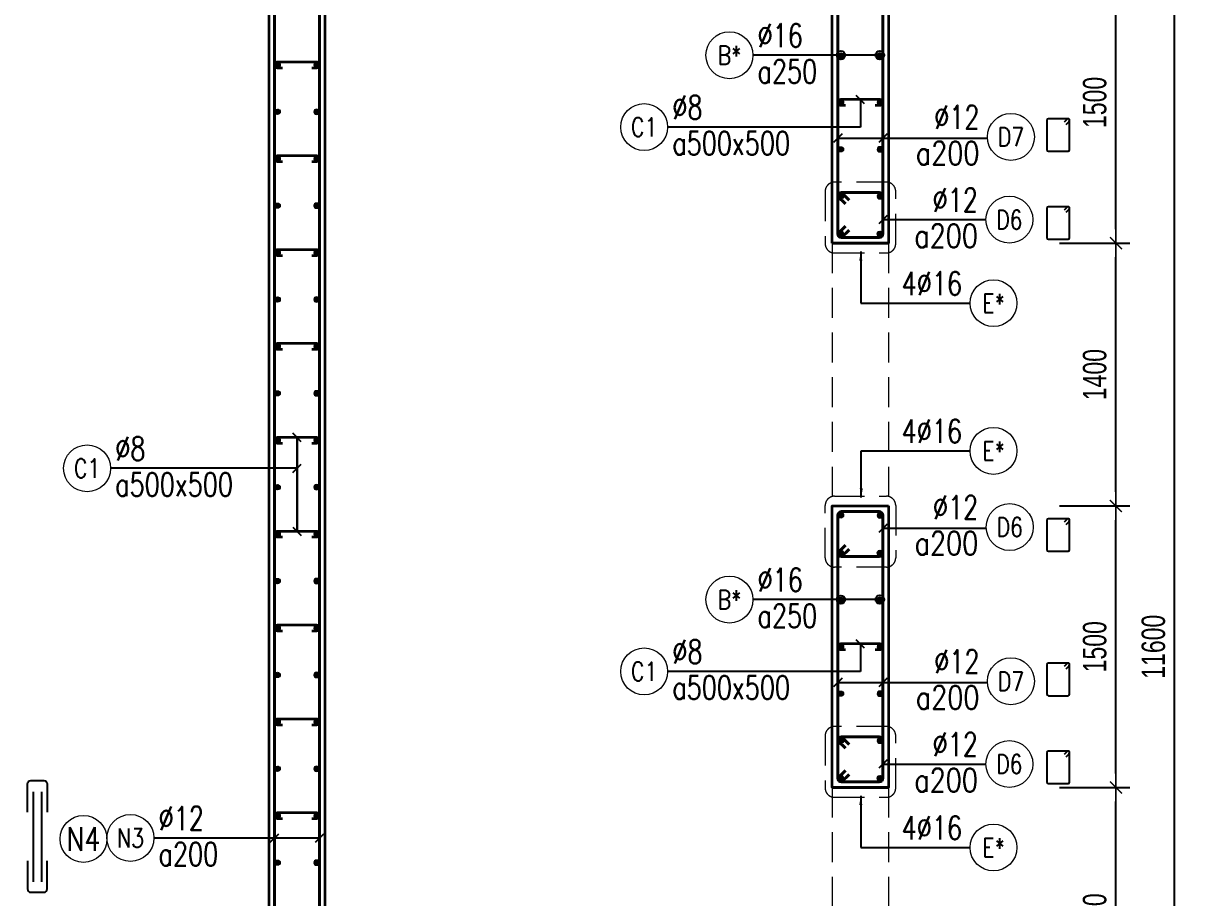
# Model space of a CAD drawing. Header units: millimetres. Extents: x 738475 to 1279438, y -34239 to 156422.
# Drawn here: x 1132660 to 1138867, y 141203 to 145862 of the extents above; entities that cross this region are included whole.
import ezdxf
from ezdxf.enums import TextEntityAlignment as Align

# ---------------------------------------------------------------- set-up
doc = ezdxf.new("R2010")
doc.units = ezdxf.units.MM
doc.header["$MEASUREMENT"] = 0
doc.linetypes.add('HIDDEN', pattern=[9.525, 6.35, -3.175])
doc.linetypes.add('HIDDEN2', pattern=[4.7625, 3.175, -1.5875])
doc.layers.get('0').update_dxf_attribs({"lineweight": 20})
doc.layers.get('Defpoints').update_dxf_attribs({"color": 151, "lineweight": 9})
doc.layers.add('Hidden', color=9, linetype='HIDDEN')
doc.layers.add('Ligature', color=1, linetype='Continuous')
for name, color, linetype, lineweight in [('KC-LEADER', 153, 'Continuous', 18), ('KC-THEP', 6, 'Continuous', 40), ('NDC_S_BEAM', 3, 'HIDDEN2', 20), ('NDC_S_DIM', 1, 'Continuous', 15), ('NDC_S_HIDDEN', 8, 'HIDDEN2', 13), ('NDC_S_LEADER', 1, 'Continuous', 15), ('NDC_S_REBAR', 4, 'Continuous', 35), ('NDC_S_STIRRUP', 4, 'Continuous', 40), ('NDC_S_VN TEXT', 7, 'Continuous', 20), ('NDC_S_WALL', 6, 'Continuous', 35)]:
    doc.layers.add(name, color=color, linetype=linetype, lineweight=lineweight)
doc.styles.add('NDC_ARIAL', font='arial.ttf', dxfattribs={"width": 0.85})
doc.styles.add('NDC_DIM', font='', dxfattribs={"width": 0.75})
doc.styles.add('NDC_EN TXT', font='romans.shx', dxfattribs={"width": 0.8})
doc.styles.get('NDC_DIM').set_extended_font_data('Dotum')
doc.dimstyles.new('NDC_1-50', dxfattribs={"dimscale": 50, "dimtxt": 2.5, "dimasz": 1, "dimexe": 1.5, "dimexo": 0, "dimgap": 0.8, "dimtad": 1, "dimdec": 0, "dimdsep": 46, "dimtxsty": 'NDC_ARIAL', "dimblk": 'DIMMARK', "dimcen": 49999.938995, "dimdle": 1.5, "dimclrd": 1, "dimclre": 1, "dimclrt": 3, "dimadec": 0, "dimazin": 0, "dimtfac": 1, "dimtdec": 0, "dimtix": 1, "dimtmove": 2, "dimatfit": 3, "dimfxl": 1, "dimarcsym": 0})
doc.dimstyles.new('NDC_dim_30', dxfattribs={"dimscale": 30, "dimtxt": 2.5, "dimasz": 1.5, "dimexe": 1.5, "dimexo": 2.5, "dimgap": 1, "dimtad": 1, "dimdec": 0, "dimzin": 0, "dimdsep": 46, "dimtxsty": 'NDC_DIM', "dimblk": 'DIMMARK', "dimcen": 0.09, "dimdle": 1.2, "dimclrd": 1, "dimclre": 1, "dimclrt": 3, "dimadec": 0, "dimazin": 0, "dimtfac": 1, "dimtdec": 0, "dimtix": 1, "dimtofl": 0, "dimtmove": 0, "dimatfit": 3, "dimfxl": 6, "dimfxlon": 1, "dimtolj": 1, "dimtzin": 0, "dimarcsym": 0})
doc.dimstyles.new('NDC_dim_50', dxfattribs={"dimscale": 50, "dimtxt": 2.5, "dimasz": 1.5, "dimexe": 1.5, "dimexo": 2.5, "dimgap": 1, "dimtad": 1, "dimdec": 0, "dimzin": 0, "dimdsep": 46, "dimtxsty": 'NDC_DIM', "dimblk": 'DIMMARK', "dimcen": 0.09, "dimdle": 1.2, "dimclrd": 1, "dimclre": 1, "dimclrt": 3, "dimadec": 0, "dimazin": 0, "dimtfac": 1, "dimtdec": 0, "dimtix": 1, "dimtofl": 0, "dimtmove": 0, "dimatfit": 3, "dimfxl": 6, "dimfxlon": 1, "dimtolj": 1, "dimtzin": 0, "dimarcsym": 0})

# ---------------------------------------------------------------- blocks, each defined once
blk = doc.blocks.new('THEP')
at = {"layer": 'KC-LEADER', "color": 6}
blk.add_circle((0, 0), 14, dxfattribs=at)
at = {"layer": 'KC-THEP'}
for p, q in [((-14, 0), (14, 0)), ((9.9, 9.9), (-9.9, -9.9)), ((-9.9, 9.9), (9.9, -9.9)), ((0, 14), (0, -14))]:
    blk.add_line(p, q, dxfattribs=at)
blk = doc.blocks.new('A$C7BC65A55')
at = {"layer": 'Ligature'}
for p, q in [((-15.2, 372, 0), (-15.2, 38.5, 0)), ((15.2, 372, 0), (15.2, 38.5, 0))]:
    blk.add_line(p, q, dxfattribs=at)
for points in [[(-36.2, 296.5), (-36.2, 400.9, -0.414214), (-24, 413.1), (24, 413.1, -0.414214), (36.2, 400.9), (36.2, 296.5)], [(-36.2, 116.5), (-36.2, 12.2, 0.414214), (-24, 0), (24, 0, 0.414214), (36.2, 12.2), (36.2, 116.5)]]:
    blk.add_lwpolyline(points, format="xyb", dxfattribs=at)
blk = doc.blocks.new('DIMMARK')
at = {"layer": 'NDC_S_DIM', "color": 1}
blk.add_line((-1.5, 0), (1, 0), dxfattribs=at)
at = {"layer": 'NDC_S_DIM', "color": 2, "const_width": 0.1}
blk.add_lwpolyline([(-0.424, -0.424), (0.424, 0.424)], dxfattribs=at)
blk = doc.blocks.new('*U11')
blk.add_circle((-2.5, 0), 2.5)
at = {"layer": 'NDC_S_VN TEXT', "color": 3, "style": 'NDC_EN TXT', "width": 0.75}
for tag, p in [('DK1', (0.5, 0.85)), ('KC1', (0.5, -2.97))]:
    blk.add_attdef(tag, p, '', height=2.5, dxfattribs=at)
at = {"layer": 'NDC_S_VN TEXT', "color": 7, "style": 'NDC_EN TXT', "width": 0.8}
blk.add_attdef('SH2', text='', height=2, dxfattribs=at).set_placement((-2.5, 0), align=Align.MIDDLE)
blk = doc.blocks.new('*U10')
blk.add_circle((2.5, 0), 2.5)
at = {"layer": 'NDC_S_VN TEXT', "color": 3, "style": 'NDC_EN TXT'}
for tag, width, p in [('DK2', 0.75, (-0.85, 0.85)), ('KC2', 0.8, (-0.85, -2.97))]:
    blk.add_attdef(tag, text='', height=2.5, dxfattribs=dict(at, width=width)).set_placement(p, align=Align.RIGHT)
at = {"layer": 'NDC_S_VN TEXT', "color": 7, "style": 'NDC_EN TXT', "width": 0.8}
blk.add_attdef('SH3', text='', height=2, dxfattribs=at).set_placement((2.5, 0), align=Align.MIDDLE)
blk = doc.blocks.new('*U9')
blk.add_circle((2.5, 0), 2.5)
at = {"layer": 'NDC_S_VN TEXT', "color": 3, "style": 'NDC_EN TXT', "width": 0.75}
blk.add_attdef('DK2', text='', height=2.5, dxfattribs=at).set_placement((-0.85, 0.85), align=Align.RIGHT)
at = {"layer": 'NDC_S_VN TEXT', "color": 7, "style": 'NDC_EN TXT', "width": 0.8}
blk.add_attdef('SH3', text='', height=2, dxfattribs=at).set_placement((2.5, 0), align=Align.MIDDLE)
blk = doc.blocks.new('*D1390')
at = {"layer": 'Defpoints', "color": 0, "ltscale": 200, "transparency": 16777216}
for p in [(1137268.3, 148340.1), (1138791.7, 148340.1), (1137268.3, 136740.3)]:
    blk.add_point(p, dxfattribs=at)
at = {"layer": 'NDC_S_DIM', "color": 1, "lineweight": -2, "ltscale": 200, "transparency": 16777216}
for p, q in [((1138491.7, 148340.1), (1138866.7, 148340.1)), ((1138791.7, 136815.3), (1138791.7, 148265.1)), ((1138491.7, 136740.3), (1138866.7, 136740.3))]:
    blk.add_line(p, q, dxfattribs=at)
at = {"layer": 'NDC_S_DIM', "color": 1, "lineweight": -2, "ltscale": 200, "transparency": 16777216, "xscale": 75, "yscale": 75, "zscale": 75}
for p, rotation in [((1138791.7, 148340.1), 90), ((1138791.7, 136740.3), 270)]:
    blk.add_blockref('DIMMARK', p, dxfattribs=dict(at, rotation=rotation))
at = {"layer": 'NDC_S_DIM', "color": 3, "ltscale": 200, "transparency": 16777216, "insert": (1138679.1, 142540.2), "char_height": 125, "attachment_point": 5, "rotation": 90, "style": 'NDC_DIM'}
blk.add_mtext('\\A1;11600', dxfattribs=at)
blk = doc.blocks.new('*D1404')
at = {"layer": 'Defpoints', "color": 0, "ltscale": 200, "transparency": 16777216}
for p in [(1137214.6, 141790.1), (1138479.1, 141790.1), (1137263.5, 140390.1)]:
    blk.add_point(p, dxfattribs=at)
at = {"layer": 'NDC_S_DIM', "color": 1, "lineweight": -2, "ltscale": 200, "transparency": 16777216}
for p, q in [((1138179.1, 141790.1), (1138554.1, 141790.1)), ((1138479.1, 140465.1), (1138479.1, 141715.1)), ((1138179.1, 140390.1), (1138554.1, 140390.1))]:
    blk.add_line(p, q, dxfattribs=at)
at = {"layer": 'NDC_S_DIM', "color": 1, "lineweight": -2, "ltscale": 200, "transparency": 16777216, "xscale": 75, "yscale": 75, "zscale": 75}
for p, rotation in [((1138479.1, 141790.1), 90), ((1138479.1, 140390.1), 270)]:
    blk.add_blockref('DIMMARK', p, dxfattribs=dict(at, rotation=rotation))
at = {"layer": 'NDC_S_DIM', "color": 3, "ltscale": 200, "transparency": 16777216, "insert": (1138366.5, 141090.1), "char_height": 125, "attachment_point": 5, "rotation": 90, "style": 'NDC_DIM'}
blk.add_mtext('\\A1;1400', dxfattribs=at)
blk = doc.blocks.new('*D1405')
at = {"layer": 'Defpoints', "color": 0, "ltscale": 200, "transparency": 16777216}
for p in [(1137214.6, 143290.1), (1138479.1, 143290.1), (1137214.6, 141790.1)]:
    blk.add_point(p, dxfattribs=at)
at = {"layer": 'NDC_S_DIM', "color": 1, "lineweight": -2, "ltscale": 200, "transparency": 16777216}
for p, q in [((1138179.1, 143290.1), (1138554.1, 143290.1)), ((1138479.1, 141865.1), (1138479.1, 143215.1)), ((1138179.1, 141790.1), (1138554.1, 141790.1))]:
    blk.add_line(p, q, dxfattribs=at)
at = {"layer": 'NDC_S_DIM', "color": 1, "lineweight": -2, "ltscale": 200, "transparency": 16777216, "xscale": 75, "yscale": 75, "zscale": 75}
for p, rotation in [((1138479.1, 143290.1), 90), ((1138479.1, 141790.1), 270)]:
    blk.add_blockref('DIMMARK', p, dxfattribs=dict(at, rotation=rotation))
at = {"layer": 'NDC_S_DIM', "color": 3, "ltscale": 200, "transparency": 16777216, "insert": (1138366.5, 142540.1), "char_height": 125, "attachment_point": 5, "rotation": 90, "style": 'NDC_DIM'}
blk.add_mtext('\\A1;1500', dxfattribs=at)
blk = doc.blocks.new('*D1406')
at = {"layer": 'Defpoints', "color": 0, "ltscale": 200, "transparency": 16777216}
for p in [(1137214.6, 144690.1), (1138479.1, 144690.1), (1137214.6, 143290.1)]:
    blk.add_point(p, dxfattribs=at)
at = {"layer": 'NDC_S_DIM', "color": 1, "lineweight": -2, "ltscale": 200, "transparency": 16777216}
for p, q in [((1138179.1, 144690.1), (1138554.1, 144690.1)), ((1138479.1, 143365.1), (1138479.1, 144615.1)), ((1138179.1, 143290.1), (1138554.1, 143290.1))]:
    blk.add_line(p, q, dxfattribs=at)
at = {"layer": 'NDC_S_DIM', "color": 1, "lineweight": -2, "ltscale": 200, "transparency": 16777216, "xscale": 75, "yscale": 75, "zscale": 75}
for p, rotation in [((1138479.1, 144690.1), 90), ((1138479.1, 143290.1), 270)]:
    blk.add_blockref('DIMMARK', p, dxfattribs=dict(at, rotation=rotation))
at = {"layer": 'NDC_S_DIM', "color": 3, "ltscale": 200, "transparency": 16777216, "insert": (1138366.5, 143990.1), "char_height": 125, "attachment_point": 5, "rotation": 90, "style": 'NDC_DIM'}
blk.add_mtext('\\A1;1400', dxfattribs=at)
blk = doc.blocks.new('*D1407')
at = {"layer": 'Defpoints', "color": 0, "ltscale": 200, "transparency": 16777216}
for p in [(1137214.6, 146190.1), (1138479.1, 146190.1), (1137214.6, 144690.1)]:
    blk.add_point(p, dxfattribs=at)
at = {"layer": 'NDC_S_DIM', "color": 1, "lineweight": -2, "ltscale": 200, "transparency": 16777216}
for p, q in [((1138179.1, 146190.1), (1138554.1, 146190.1)), ((1138479.1, 144765.1), (1138479.1, 146115.1)), ((1138179.1, 144690.1), (1138554.1, 144690.1))]:
    blk.add_line(p, q, dxfattribs=at)
at = {"layer": 'NDC_S_DIM', "color": 1, "lineweight": -2, "ltscale": 200, "transparency": 16777216, "xscale": 75, "yscale": 75, "zscale": 75}
for p, rotation in [((1138479.1, 146190.1), 90), ((1138479.1, 144690.1), 270)]:
    blk.add_blockref('DIMMARK', p, dxfattribs=dict(at, rotation=rotation))
at = {"layer": 'NDC_S_DIM', "color": 3, "ltscale": 200, "transparency": 16777216, "insert": (1138366.5, 145440.1), "char_height": 125, "attachment_point": 5, "rotation": 90, "style": 'NDC_DIM'}
blk.add_mtext('\\A1;1500', dxfattribs=at)

msp = doc.modelspace()

# ---------------------------------------------------------------- linework, layer by layer
msp.add_circle((1132981.013, 141516.26), 125)
at = {"layer": 'Ligature'}
for points in [[(1138214.348, 145323.126), (1138230.314, 145339.092, 0.66817864), (1138224.541, 145353.03), (1138119.912, 145353.03, 0.41421356), (1138111.747, 145344.865), (1138111.747, 145187.758, 0.41421356), (1138119.912, 145179.593), (1138224.541, 145179.593, 0.41421356), (1138232.706, 145187.758), (1138232.706, 145344.865, 0.66817864), (1138218.767, 145350.639), (1138202.802, 145334.673)], [(1138214.348, 144854.55), (1138230.314, 144870.516, 0.66817864), (1138224.541, 144884.454), (1138119.912, 144884.454, 0.41421356), (1138111.747, 144876.29), (1138111.747, 144719.182, 0.41421356), (1138119.912, 144711.017), (1138224.541, 144711.017, 0.41421356), (1138232.706, 144719.182), (1138232.706, 144876.29, 0.66817864), (1138218.767, 144882.063), (1138202.802, 144866.097)], [(1138214.377, 143192.275), (1138230.342, 143208.241, 0.66817864), (1138224.569, 143222.179), (1138119.94, 143222.179, 0.41421356), (1138111.775, 143214.014), (1138111.775, 143056.907, 0.41421356), (1138119.94, 143048.742), (1138224.569, 143048.742, 0.41421356), (1138232.734, 143056.907), (1138232.734, 143214.014, 0.66817864), (1138218.796, 143219.788), (1138202.83, 143203.822)], [(1138214.348, 142423.126), (1138230.314, 142439.092, 0.66817864), (1138224.541, 142453.03), (1138119.912, 142453.03, 0.41421356), (1138111.747, 142444.865), (1138111.747, 142287.758, 0.41421356), (1138119.912, 142279.593), (1138224.541, 142279.593, 0.41421356), (1138232.706, 142287.758), (1138232.706, 142444.865, 0.66817864), (1138218.767, 142450.639), (1138202.802, 142434.673)], [(1138214.348, 141954.55), (1138230.314, 141970.516, 0.66817864), (1138224.541, 141984.454), (1138119.912, 141984.454, 0.41421356), (1138111.747, 141976.29), (1138111.747, 141819.182, 0.41421356), (1138119.912, 141811.017), (1138224.541, 141811.017, 0.41421356), (1138232.706, 141819.182), (1138232.706, 141976.29, 0.66817864), (1138218.767, 141982.063), (1138202.802, 141966.097)]]:
    msp.add_lwpolyline(points, format="xyb", dxfattribs=at)
at = {"layer": 'NDC_S_BEAM', "ltscale": 50}
for p, q in [((1136968.344, 144690.066), (1136968.344, 143290.066)), ((1137268.344, 144690.066), (1137268.344, 143290.066)), ((1136968.344, 141790.066), (1136968.344, 140390.066)), ((1137268.344, 141790.066), (1137268.344, 140390.066))]:
    msp.add_line(p, q, dxfattribs=at)
at = {"layer": 'NDC_S_HIDDEN', "ltscale": 50}
for points in [[(1136980.707, 144638.007), (1137256.55, 144638.007, 0.41421356), (1137306.55, 144688.007), (1137306.55, 144965.556, 0.41421356), (1137256.55, 145015.556), (1136980.707, 145015.556, 0.41421356), (1136930.707, 144965.556), (1136930.707, 144688.007, 0.41421356)], [(1136980.707, 143342.126), (1137256.55, 143342.126, -0.41421356), (1137306.55, 143292.126), (1137306.55, 143014.576, -0.41421356), (1137256.55, 142964.576), (1136980.707, 142964.576, -0.41421356), (1136930.707, 143014.576), (1136930.707, 143292.126, -0.41421356)], [(1136980.707, 141738.007), (1137256.55, 141738.007, 0.41421356), (1137306.55, 141788.007), (1137306.55, 142065.556, 0.41421356), (1137256.55, 142115.556), (1136980.707, 142115.556, 0.41421356), (1136930.707, 142065.556), (1136930.707, 141788.007, 0.41421356)]]:
    msp.add_lwpolyline(points, format="xyb", close=True, dxfattribs=at)
at = {"layer": 'NDC_S_REBAR'}
for points in [[(1134196.856, 145625.066), (1134221.856, 145625.066, 1), (1134221.856, 145655.066), (1134014.832, 145655.066, 1), (1134014.832, 145625.066), (1134039.832, 145625.066)], [(1137196.856, 145425.066), (1137221.856, 145425.066, 1), (1137221.856, 145455.066), (1137014.832, 145455.066, 1), (1137014.832, 145425.066), (1137039.832, 145425.066)], [(1134196.856, 145125.066), (1134221.856, 145125.066, 1), (1134221.856, 145155.066), (1134014.832, 145155.066, 1), (1134014.832, 145125.066), (1134039.832, 145125.066)], [(1134196.856, 144625.066), (1134221.856, 144625.066, 1), (1134221.856, 144655.066), (1134014.832, 144655.066, 1), (1134014.832, 144625.066), (1134039.832, 144625.066)], [(1134196.856, 144125.066), (1134221.856, 144125.066, 1), (1134221.856, 144155.066), (1134014.832, 144155.066, 1), (1134014.832, 144125.066), (1134039.832, 144125.066)], [(1134196.856, 143625.066), (1134221.856, 143625.066, 1), (1134221.856, 143655.066), (1134014.832, 143655.066, 1), (1134014.832, 143625.066), (1134039.832, 143625.066)], [(1134196.856, 143125.066), (1134221.856, 143125.066, 1), (1134221.856, 143155.066), (1134014.832, 143155.066, 1), (1134014.832, 143125.066), (1134039.832, 143125.066)], [(1134196.856, 142625.066), (1134221.856, 142625.066, 1), (1134221.856, 142655.066), (1134014.832, 142655.066, 1), (1134014.832, 142625.066), (1134039.832, 142625.066)], [(1137196.856, 142525.066), (1137221.856, 142525.066, 1), (1137221.856, 142555.066), (1137014.832, 142555.066, 1), (1137014.832, 142525.066), (1137039.832, 142525.066)], [(1134196.856, 142125.066), (1134221.856, 142125.066, 1), (1134221.856, 142155.066), (1134014.832, 142155.066, 1), (1134014.832, 142125.066), (1134039.832, 142125.066)], [(1134196.856, 141625.066), (1134221.856, 141625.066, 1), (1134221.856, 141655.066), (1134014.832, 141655.066, 1), (1134014.832, 141625.066), (1134039.832, 141625.066)]]:
    msp.add_lwpolyline(points, format="xyb", dxfattribs=at)
at = {"layer": 'NDC_S_STIRRUP'}
for points in [[(1134038.344, 136430.066), (1133998.344, 136390.066, 0.41421356), (1134018.344, 136370.066), (1134218.344, 136370.066, 0.41421356), (1134238.344, 136390.066), (1134238.344, 148690.066, 0.41421356), (1134218.344, 148710.066), (1134018.344, 148710.066, 0.41421356), (1133998.344, 148690.066), (1133998.344, 136390.066, 0.41421356), (1134018.344, 136370.066), (1134058.344, 136410.066)], [(1137038.344, 144780.066), (1136998.344, 144740.066, 0.41421356), (1137018.344, 144720.066), (1137218.344, 144720.066, 0.41421356), (1137238.344, 144740.066), (1137238.344, 146140.066, 0.41421356), (1137218.344, 146160.066), (1137018.344, 146160.066, 0.41421356), (1136998.344, 146140.066), (1136998.344, 144740.066, 0.41421356), (1137018.344, 144720.066), (1137058.344, 144760.066)], [(1137038.344, 144899.53), (1136998.344, 144939.53, -0.41421356), (1137018.344, 144959.53), (1137218.344, 144959.53, -0.41421356), (1137238.344, 144939.53), (1137238.344, 144740.066, -0.41421356), (1137218.344, 144720.066), (1137018.344, 144720.066, -0.41421356), (1136998.344, 144740.066), (1136998.344, 144939.53, -0.41421356), (1137018.344, 144959.53), (1137058.344, 144919.53)], [(1137038.344, 141880.066), (1136998.344, 141840.066, 0.41421356), (1137018.344, 141820.066), (1137218.344, 141820.066, 0.41421356), (1137238.344, 141840.066), (1137238.344, 143240.066, 0.41421356), (1137218.344, 143260.066), (1137018.344, 143260.066, 0.41421356), (1136998.344, 143240.066), (1136998.344, 141840.066, 0.41421356), (1137018.344, 141820.066), (1137058.344, 141860.066)], [(1137038.344, 143080.603), (1136998.344, 143040.603, 0.41421356), (1137018.344, 143020.603), (1137218.344, 143020.603, 0.41421356), (1137238.344, 143040.603), (1137238.344, 143240.066, 0.41421356), (1137218.344, 143260.066), (1137018.344, 143260.066, 0.41421356), (1136998.344, 143240.066), (1136998.344, 143040.603, 0.41421356), (1137018.344, 143020.603), (1137058.344, 143060.603)], [(1137038.344, 141999.53), (1136998.344, 142039.53, -0.41421356), (1137018.344, 142059.53), (1137218.344, 142059.53, -0.41421356), (1137238.344, 142039.53), (1137238.344, 141840.066, -0.41421356), (1137218.344, 141820.066), (1137018.344, 141820.066, -0.41421356), (1136998.344, 141840.066), (1136998.344, 142039.53, -0.41421356), (1137018.344, 142059.53), (1137058.344, 142019.53)]]:
    msp.add_lwpolyline(points, format="xyb", dxfattribs=at)
at = {"layer": 'NDC_S_WALL'}
for p, q in [((1136968.344, 144690.066), (1137268.344, 144690.066)), ((1136968.344, 141790.066), (1137268.344, 141790.066))]:
    msp.add_line(p, q, dxfattribs=at)
for points in [[(1130968.344, 147590.098), (1131268.344, 147590.098), (1131268.344, 148240.098), (1133968.344, 148240.098), (1133968.344, 136840.098), (1131268.344, 136840.098), (1131268.344, 137490.098), (1130968.344, 137490.098), (1130968.344, 136340.098), (1137268.344, 136340.098), (1137268.344, 137490.098), (1136968.344, 137490.098), (1136968.344, 136840.098), (1134268.344, 136840.098), (1134268.344, 148240.098), (1136968.344, 148240.098), (1136968.344, 147590.098), (1137268.344, 147590.098), (1137268.344, 148740.098), (1130968.344, 148740.098), (1130968.344, 147590.098)], [(1136968.344, 144690.098), (1136968.344, 146190.098), (1137268.344, 146190.098), (1137268.344, 144690.098), (1136968.344, 144690.098)], [(1137268.344, 143290.098), (1137268.344, 141790.098), (1136968.344, 141790.098), (1136968.344, 143290.098), (1137268.344, 143290.098)]]:
    msp.add_lwpolyline(points, dxfattribs=at)

# ---------------------------------------------------------------- block references
at = {"layer": 'Hidden', "xscale": 1.44, "yscale": 1.44, "zscale": 1.44}
msp.add_blockref('A$C7BC65A55', (1132735.124, 141232.139, 0.03), dxfattribs=at)
at = {"layer": 'KC-THEP'}
for p, rotation in [((1137014.832, 145690.066), 189.6685644363809), ((1134014.832, 145640.066), 189.6685644363809), ((1137014.832, 145440.066), 189.6685644363809), ((1134014.832, 145390.066), 189.6685644363809), ((1137014.832, 145190.066), 189.6685644363809), ((1134014.832, 145140.066), 189.6685644363809), ((1137014.832, 144940.066), 189.6685644363809), ((1134014.832, 144890.066), 189.6685644363809), ((1137221.856, 144740.066), 9.668564436380946), ((1134014.832, 144640.066), 189.6685644363809), ((1134014.832, 144390.066), 189.6685644363809), ((1134014.832, 144140.066), 189.6685644363809), ((1134014.832, 143890.066), 189.6685644363809), ((1134014.832, 143640.066), 189.6685644363809), ((1134014.832, 143390.066), 189.6685644363809), ((1137014.832, 143240.066), 189.6685644363809), ((1134014.832, 143140.066), 189.6685644363809), ((1137221.856, 143040.066), 9.668564436380926), ((1134014.832, 142890.066), 189.6685644363809), ((1137014.832, 142790.066), 189.6685644363809), ((1134014.832, 142640.066), 189.6685644363809), ((1137014.832, 142540.066), 189.6685644363809), ((1134014.832, 142390.066), 189.6685644363809), ((1137014.832, 142290.066), 189.6685644363809), ((1134014.832, 142140.066), 189.6685644363809), ((1137014.832, 142040.066), 189.6685644363809), ((1134014.832, 141890.066), 189.6685644363809), ((1137221.856, 141840.066), 9.668564436380946), ((1134014.832, 141640.066), 189.6685644363809), ((1134014.832, 141390.066), 189.6685644363809)]:
    msp.add_blockref('THEP', p, dxfattribs=dict(at, rotation=rotation))
at = {"layer": 'KC-THEP', "xscale": -1}
for p, rotation in [((1137221.856, 145690.066), 170.331435563619), ((1134221.856, 145640.066), 170.331435563619), ((1137221.856, 145440.066), 170.331435563619), ((1134221.856, 145390.066), 170.331435563619), ((1137221.856, 145190.066), 170.331435563619), ((1134221.856, 145140.066), 170.331435563619), ((1137221.856, 144940.066), 170.331435563619), ((1134221.856, 144890.066), 170.331435563619), ((1137014.832, 144740.066), 350.3314355636191), ((1134221.856, 144640.066), 170.331435563619), ((1134221.856, 144390.066), 170.331435563619), ((1134221.856, 144140.066), 170.331435563619), ((1134221.856, 143890.066), 170.331435563619), ((1134221.856, 143640.066), 170.331435563619), ((1134221.856, 143390.066), 170.331435563619), ((1137221.856, 143240.066), 170.331435563619), ((1134221.856, 143140.066), 170.331435563619), ((1137014.832, 143040.066), 350.3314355636191), ((1134221.856, 142890.066), 170.331435563619), ((1137221.856, 142790.066), 170.331435563619), ((1134221.856, 142640.066), 170.331435563619), ((1137221.856, 142540.066), 170.331435563619), ((1134221.856, 142390.066), 170.331435563619), ((1137221.856, 142290.066), 170.331435563619), ((1134221.856, 142140.066), 170.331435563619), ((1137221.856, 142040.066), 170.331435563619), ((1134221.856, 141890.066), 170.331435563619), ((1137014.832, 141840.066), 350.3314355636191), ((1134221.856, 141640.066), 170.331435563619), ((1134221.856, 141390.066), 170.331435563619)]:
    msp.add_blockref('THEP', p, dxfattribs=dict(at, rotation=rotation))
at = {"layer": 'NDC_S_VN TEXT', "xscale": 50, "yscale": 50, "zscale": 50}
for name, p, values in [('*U11', (1136545.885, 145691.306), {'SH2': 'B*', 'DK1': '%%C16', 'KC1': 'a250'}), ('*U11', (1136091.9, 145308.792), {'SH2': 'C1', 'DK1': '%%c8', 'KC1': 'a500x500'}), ('*U10', (1137795.019, 145256.21), {'SH3': 'D7', 'DK2': '%%c12', 'KC2': 'a200'}), ('*U10', (1137786.581, 144815.551), {'SH3': 'D6', 'DK2': '%%c12', 'KC2': 'a200'}), ('*U9', (1137702.196, 144370.537), {'SH3': 'E*', 'DK2': '4%%C16'}), ('*U9', (1137702.196, 143583.607), {'SH3': 'E*', 'DK2': '4%%C16'}), ('*U11', (1133125.031, 143490.705), {'SH2': 'C1', 'DK1': '%%c8', 'KC1': 'a500x500'}), ('*U10', (1137788.524, 143177.926), {'SH3': 'D6', 'DK2': '%%c12', 'KC2': 'a200'}), ('*U11', (1136545.885, 142791.306), {'SH2': 'B*', 'DK1': '%%C16', 'KC1': 'a250'}), ('*U11', (1136091.9, 142408.792), {'SH2': 'C1', 'DK1': '%%c8', 'KC1': 'a500x500'}), ('*U10', (1137795.019, 142356.21), {'SH3': 'D7', 'DK2': '%%c12', 'KC2': 'a200'}), ('*U10', (1137786.581, 141915.551), {'SH3': 'D6', 'DK2': '%%c12', 'KC2': 'a200'}), ('*U11', (1133355.956, 141521.428), {'SH2': 'N3', 'DK1': '%%C12', 'KC1': 'a200'}), ('*U9', (1137702.196, 141470.537), {'SH3': 'E*', 'DK2': '4%%C16'})]:
    msp.add_blockref(name, p, dxfattribs=at).add_auto_attribs(values)

# ---------------------------------------------------------------- texts
at = {"layer": 'NDC_S_VN TEXT', "color": 7, "style": 'NDC_EN TXT', "width": 0.8}
msp.add_attdef('N4', text='3', height=125, dxfattribs=at).set_placement((1132981.013, 141516.26), align=Align.MIDDLE)

# ---------------------------------------------------------------- dimensions: what is measured, and where the dimension line sits
at = {"layer": 'NDC_S_DIM', "ltscale": 200}
for base, p1, p2, picture, middle in [((1138791.689, 148340.066), (1137268.344, 136740.32), (1137268.344, 148340.066), '*D1390', (1138679.104, 142540.193)), ((1138479.093, 146190.066), (1137214.649, 144690.066), (1137214.649, 146190.066), '*D1407', (1138366.508, 145440.066)), ((1138479.093, 144690.066), (1137214.649, 143290.066), (1137214.649, 144690.066), '*D1406', (1138366.508, 143990.066)), ((1138479.093, 143290.066), (1137214.649, 141790.066), (1137214.649, 143290.066), '*D1405', (1138366.508, 142540.066)), ((1138479.093, 141790.066), (1137263.485, 140390.066), (1137214.649, 141790.066), '*D1404', (1138366.508, 141090.066))]:
    dim = msp.add_linear_dim(base=base, p1=p1, p2=p2, angle=90, dimstyle='NDC_dim_50', override={"dimtmove": 1}, dxfattribs=at)
    dim.commit()
    dim.dimension.update_dxf_attribs({"geometry": picture, "text_midpoint": middle})

# ---------------------------------------------------------------- leaders
at = {"layer": 'NDC_S_LEADER'}
for points, dimstyle, override in [([(1137222.15, 145691.794), (1136545.885, 145691.306)], 'NDC_dim_30', {"dimtad": 0, "dimldrblk": 'Origin'}), ([(1137014.584, 145691.517), (1136545.885, 145691.306)], 'NDC_dim_30', {"dimtad": 0, "dimldrblk": 'Origin'}), ([(1137118.344, 145455.066), (1137118.344, 145309.078), (1136091.9, 145308.823)], 'NDC_dim_30', {"dimtad": 0, "dimldrblk": 'Oblique'}), ([(1136998.344, 145249.906), (1137795.178, 145249.906)], 'NDC_dim_30', {"dimtad": 0, "dimldrblk": 'Oblique'}), ([(1137238.344, 145249.906), (1137795.178, 145249.906)], 'NDC_dim_30', {"dimtad": 0, "dimldrblk": 'Oblique'}), ([(1137238.315, 144815.551), (1137788.655, 144815.551)], 'NDC_dim_30', {"dimtad": 0, "dimldrblk": 'Oblique'}), ([(1137120.455, 144646.588), (1137120.455, 144370.537), (1137702.034, 144370.537)], 'NDC_1-50', {"dimgap": 0.8, "dimtad": 0}), ([(1134118.344, 143655.066), (1134118.344, 143155.066)], 'NDC_dim_30', {"dimtad": 0, "dimldrblk": 'Oblique'}), ([(1134118.344, 143155.066), (1134118.344, 143655.066)], 'NDC_dim_30', {"dimtad": 0, "dimldrblk": 'Oblique'}), ([(1137122.886, 143334.747), (1137122.886, 143583.607), (1137704.466, 143583.607)], 'NDC_1-50', {"dimgap": 0.8, "dimtad": 0}), ([(1134118.344, 143490.704), (1133125.031, 143490.704)], 'NDC_dim_30', {"dimtad": 0, "dimldrblk": 'Oblique'}), ([(1137238.344, 143171.622), (1137788.684, 143171.622)], 'NDC_dim_30', {"dimtad": 0, "dimldrblk": 'Oblique'}), ([(1137222.15, 142791.794), (1136545.885, 142791.306)], 'NDC_dim_30', {"dimtad": 0, "dimldrblk": 'Origin'}), ([(1137014.584, 142791.517), (1136545.885, 142791.306)], 'NDC_dim_30', {"dimtad": 0, "dimldrblk": 'Origin'}), ([(1137118.344, 142555.066), (1137118.344, 142409.078), (1136091.9, 142408.823)], 'NDC_dim_30', {"dimtad": 0, "dimldrblk": 'Oblique'}), ([(1136998.344, 142349.906), (1137795.178, 142349.906)], 'NDC_dim_30', {"dimtad": 0, "dimldrblk": 'Oblique'}), ([(1137238.344, 142349.906), (1137795.178, 142349.906)], 'NDC_dim_30', {"dimtad": 0, "dimldrblk": 'Oblique'}), ([(1137238.315, 141915.551), (1137788.655, 141915.551)], 'NDC_dim_30', {"dimtad": 0, "dimldrblk": 'Oblique'}), ([(1137120.455, 141746.588), (1137120.455, 141470.537), (1137702.034, 141470.537)], 'NDC_1-50', {"dimgap": 0.8, "dimtad": 0}), ([(1134238.344, 141521.247), (1133355.956, 141521.247)], 'NDC_dim_30', {"dimtad": 0, "dimldrblk": 'Oblique'}), ([(1133998.344, 141521.247), (1133355.956, 141521.247)], 'NDC_dim_30', {"dimtad": 0, "dimldrblk": 'Oblique'})]:
    msp.add_leader(points, dimstyle=dimstyle, override=override, dxfattribs=at)

doc.saveas('drawing.dxf')
